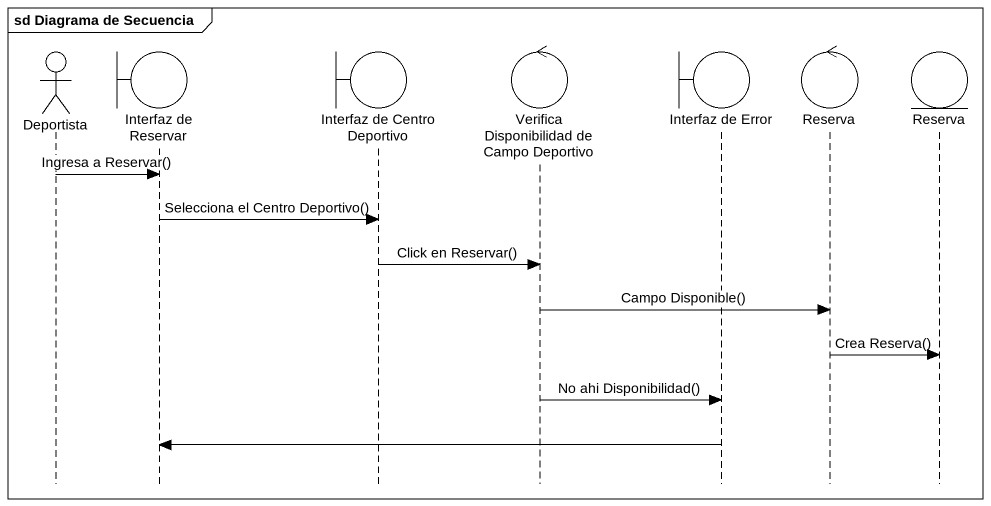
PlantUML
@startuml
mainframe sd Diagrama de Secuencia
hide footbox
actor Deportista
boundary "Interfaz de Reservar" as Interfaz_de_Reservar
boundary "Interfaz de Centro Deportivo" as Interfaz_de_Centro_Deportivo
control "Verifica Disponibilidad de Campo Deportivo" as Verifica_Disponibilidad_de
boundary "Interfaz de Error" as Interfaz_de_Error
control Reserva
entity "Reserva" as Reserva_2

Deportista -> Interfaz_de_Reservar : Ingresa a Reservar()
Interfaz_de_Reservar -> Interfaz_de_Centro_Deportivo : Selecciona el Centro Deportivo()
Interfaz_de_Centro_Deportivo -> Verifica_Disponibilidad_de : Click en Reservar()
Verifica_Disponibilidad_de -> Reserva : Campo Disponible()
Reserva -> Reserva_2 : Crea Reserva()
Verifica_Disponibilidad_de -> Interfaz_de_Error : No ahi Disponibilidad()
Interfaz_de_Error -> Interfaz_de_Reservar
@enduml
